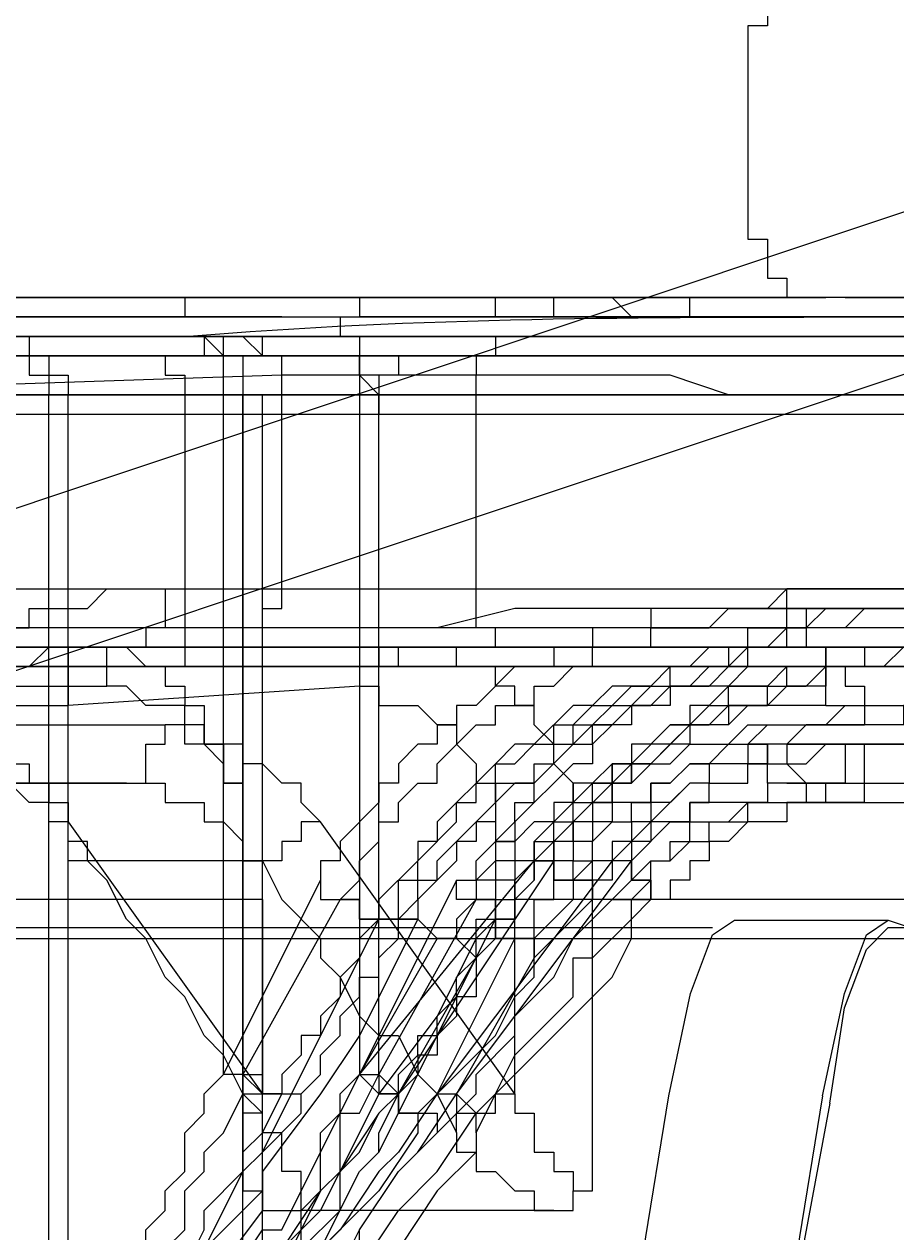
# Model space of a CAD drawing. Header units: millimetres. Extents: x 25083 to 52777, y 24772 to 45779.
# Drawn here: x 39252.77 to 39269.44, y 33722.21 to 33745.31 of the extents above; entities that cross this region are included whole.
import ezdxf

# ---------------------------------------------------------------- set-up
doc = ezdxf.new("R2010")
doc.units = ezdxf.units.MM
doc.layers.add('小车', color=7, linetype='Continuous')
doc.styles.get("Standard").update_dxf_attribs({"font": ''})
doc.styles.get('Standard').set_extended_font_data('SimSun')
doc.dimstyles.new('ISO-25', dxfattribs={"dimtxt": 2.5, "dimasz": 2.5, "dimexe": 1.25, "dimexo": 0.625, "dimtad": 1, "dimtxsty": 'Standard', "dimcen": 2.5, "dimadec": 0, "dimazin": 0, "dimtfac": 1, "dimtmove": 0, "dimatfit": 3, "dimfxl": 1, "dimarcsym": 0})

# ---------------------------------------------------------------- blocks, each defined once
blk = doc.blocks.new('*D925')
at = {"color": 0, "lineweight": -2}
for p, q in [((29677.862, 34881.662), (29677.862, 32448.293)), ((40733.017, 34757.645), (40733.017, 32448.293)), ((29680.362, 32449.543), (40730.517, 32449.543))]:
    blk.add_line(p, q, dxfattribs=at)
at = {"color": 0}
for points in [[(29680.362, 32449.96), (29680.362, 32449.127), (29677.862, 32449.543)], [(40730.517, 32449.127), (40730.517, 32449.96), (40733.017, 32449.543)]]:
    blk.add_solid(points, dxfattribs=at)
at = {"layer": 'DEFPOINTS', "color": 0}
for p in [(29677.862, 34882.287), (40733.017, 34758.27), (40733.017, 32449.543)]:
    blk.add_point(p, dxfattribs=at)
at = {"color": 0, "insert": (35205.439, 32451.628), "char_height": 2.5, "attachment_point": 5}
blk.add_mtext('11055,15', dxfattribs=at)
blk = doc.blocks.new('zw$D2F4')
at = {"color": 7, "lineweight": 5}
for points in [[(554.81, 200.534), (554.81, 214.645), (554.439, 217.988), (554.439, 344.25), (554.439, 353.534), (554.439, 356.133), (554.81, 361.704), (554.81, 372.473)], [(554.81, 372.473), (555.182, 372.473), (555.182, 372.102), (554.81, 371.359), (554.81, 368.759), (555.182, 368.017), (555.182, 228.757), (555.182, 219.102), (555.182, 205.362), (554.81, 204.247), (554.81, 200.534)], [(560.009, 205.362), (559.638, 205.362), (559.638, 206.476), (560.009, 207.961), (560.009, 208.704), (559.638, 209.446), (559.638, 253.267), (559.267, 265.893), (559.267, 305.628), (559.638, 318.255), (559.638, 340.908), (559.638, 349.82), (559.638, 363.56), (560.009, 365.046), (559.638, 366.16), (559.638, 366.903), (560.009, 367.274)], [(560.009, 367.274), (560.009, 343.878), (560.381, 341.65), (560.381, 232.099), (560.009, 232.099), (560.009, 223.187), (560.009, 205.362)], [(549.24, 233.956), (549.24, 357.619), (548.869, 362.818)], [(548.497, 301.915), (548.497, 215.017), (548.869, 210.189)], [(553.325, 300.801), (553.325, 251.781), (553.696, 243.24), (553.696, 215.017)], [(554.068, 237.298), (554.068, 259.58), (554.439, 262.922), (554.439, 269.235)], [(559.638, 238.041), (559.638, 247.325)], [(560.381, 234.328), (560.381, 246.954)], [(558.895, 237.298), (558.895, 241.755), (558.524, 242.869), (558.524, 246.582)], [(559.638, 246.582), (559.638, 235.813)], [(558.524, 246.211), (558.524, 235.07)], [(553.696, 238.041), (553.696, 239.155), (553.325, 239.155), (553.325, 240.269), (552.954, 240.641), (552.954, 241.012), (552.582, 241.383), (552.582, 241.755), (552.211, 242.126), (551.839, 242.126), (551.839, 242.497), (551.468, 242.869), (550.725, 243.611), (550.354, 243.611), (550.354, 243.983), (549.983, 243.983), (549.24, 244.726), (548.497, 244.726)], [(554.439, 237.298), (554.439, 239.527)], [(558.895, 244.726), (558.895, 237.67)], [(560.009, 233.956), (560.009, 244.726)], [(559.267, 233.213), (558.895, 244.354)], [(560.009, 235.813), (560.009, 244.354)], [(553.696, 238.041), (553.696, 243.983)], [(548.497, 243.24), (548.869, 242.869), (549.611, 242.869), (549.611, 242.497), (549.983, 242.497), (550.354, 242.126), (550.725, 242.126), (550.725, 241.755), (551.097, 241.755), (551.097, 241.383), (551.468, 241.383), (551.468, 241.012), (551.839, 241.012), (551.839, 240.641), (552.211, 240.269), (552.582, 239.898), (552.582, 239.155), (552.954, 239.155), (552.954, 237.298)], [(554.068, 236.927), (554.068, 238.412), (553.696, 238.412), (553.696, 239.155), (553.325, 239.527), (553.325, 239.898), (552.954, 239.898), (552.954, 240.269), (552.582, 240.269), (552.582, 240.641), (552.211, 241.012), (551.097, 242.126), (550.725, 242.126), (550.354, 242.497), (549.983, 242.497), (549.983, 242.869), (549.24, 242.869), (549.24, 243.24)], [(549.24, 242.869), (549.24, 242.497), (549.983, 242.497), (549.983, 242.126), (550.725, 242.126), (550.725, 241.755), (551.097, 241.755), (551.097, 241.383), (551.468, 241.383), (551.468, 241.012), (551.839, 241.012), (551.839, 240.641), (552.211, 240.641), (552.582, 240.269), (552.582, 239.898), (552.954, 239.898), (552.954, 239.527), (553.325, 239.155), (553.325, 238.784), (553.696, 238.784), (553.696, 238.041), (554.068, 237.67), (554.068, 236.184)], [(549.611, 242.869), (549.983, 242.497), (550.354, 242.497), (550.725, 242.126), (551.097, 242.126), (551.097, 241.755), (551.468, 241.755), (552.211, 241.012), (552.582, 241.012), (552.582, 240.641), (552.954, 240.641), (552.954, 240.269), (554.068, 239.155), (554.068, 238.784), (554.439, 238.784), (554.439, 238.412), (554.439, 238.041), (554.81, 238.041), (554.81, 236.927), (555.182, 236.556), (555.182, 235.442)], [(554.068, 242.497), (554.068, 237.298)], [(553.325, 241.755), (553.325, 236.556)], [(559.638, 240.269), (559.638, 237.298)], [(560.381, 236.556), (560.381, 240.269)], [(552.582, 239.898), (552.582, 239.155), (552.211, 239.155), (552.211, 238.412), (551.839, 238.412), (551.839, 238.041), (551.468, 238.041), (551.468, 237.67), (551.097, 237.67), (551.097, 237.298), (550.725, 237.298)], [(534.386, 239.155), (534.757, 238.784), (539.213, 236.556), (539.585, 236.184), (544.041, 233.956), (544.412, 233.585), (548.869, 231.357)], [(534.386, 239.155), (534.757, 238.784), (535.128, 238.784), (535.128, 238.412), (535.5, 238.412), (536.242, 237.67), (536.614, 237.67), (536.985, 237.298), (537.728, 236.927), (538.471, 236.184), (539.956, 235.442), (540.699, 234.699), (541.441, 234.328), (541.813, 234.328), (542.927, 233.585), (542.927, 233.213), (544.412, 232.471), (545.898, 231.728)], [(549.983, 236.927), (550.354, 236.927), (550.354, 237.298), (550.725, 237.298), (550.725, 237.67), (551.097, 237.67), (551.097, 238.041), (551.468, 238.412), (551.468, 239.155)], [(551.468, 239.155), (551.468, 236.184)], [(551.468, 236.184), (551.468, 239.155)], [(548.869, 230.614), (546.64, 231.728), (545.526, 232.471), (544.041, 233.585), (543.298, 233.585), (541.813, 234.699), (538.842, 236.184), (538.471, 236.556), (534.014, 238.784)], [(545.526, 230.985), (545.155, 231.357), (544.041, 232.099), (543.67, 232.471), (542.555, 233.213), (542.184, 233.213), (541.07, 233.956), (540.327, 234.328), (539.585, 235.07), (538.099, 235.813), (536.614, 237.298), (536.242, 237.298), (535.5, 238.041), (535.128, 238.041), (534.757, 238.412), (534.386, 238.412), (534.386, 238.784), (534.014, 238.784)], [(534.014, 238.784), (534.386, 238.784), (534.386, 238.412), (534.757, 238.412), (534.757, 238.041), (535.128, 238.041), (535.128, 237.67), (535.5, 237.67), (535.5, 237.298), (535.871, 237.298), (537.356, 235.813), (538.099, 235.442), (538.842, 234.699), (539.585, 234.328), (540.699, 233.213), (541.441, 232.842), (542.184, 232.099), (542.927, 231.728), (544.041, 230.985), (544.784, 230.243)], [(560.009, 238.784), (560.009, 238.041), (559.267, 238.041), (559.267, 237.67), (558.895, 237.67)], [(560.009, 238.784), (560.009, 233.956)], [(552.582, 238.412), (552.582, 235.442)], [(560.752, 238.412), (560.752, 237.67)], [(560.752, 238.412), (560.752, 238.041)], [(560.752, 238.041), (560.752, 238.412)], [(545.155, 230.614), (544.784, 230.614), (543.67, 231.357), (541.813, 233.213), (540.699, 233.956), (539.956, 234.699), (538.842, 235.442), (538.099, 235.813), (536.985, 236.556), (536.985, 236.927), (536.242, 237.298), (535.5, 238.041)], [(539.213, 238.041), (539.213, 237.67), (539.585, 237.67), (539.585, 237.298), (540.327, 236.556), (540.699, 236.556), (540.699, 236.184), (541.07, 235.813), (541.441, 235.813), (541.813, 235.442), (542.184, 235.442), (542.184, 235.07), (542.927, 234.699), (543.298, 234.699), (544.041, 233.956), (544.412, 233.956), (544.784, 233.585), (545.526, 233.213)], [(553.696, 235.813), (553.696, 238.041)], [(553.696, 238.041), (553.696, 237.67), (554.068, 237.67), (554.068, 237.298), (554.439, 237.298)], [(559.638, 238.041), (559.638, 237.67), (559.267, 237.67), (559.267, 237.298), (558.895, 237.298)], [(559.638, 233.585), (559.638, 238.041)], [(548.869, 229.128), (548.497, 229.5), (547.012, 230.243), (545.526, 231.357), (544.041, 232.099), (543.67, 232.471), (539.213, 234.699), (538.842, 235.07), (535.871, 236.556), (534.386, 237.67)], [(545.526, 230.243), (544.412, 230.985), (544.041, 231.357), (542.927, 232.099), (542.555, 232.471), (541.441, 233.213), (539.213, 234.328), (538.471, 235.07), (536.985, 235.813), (536.614, 236.184), (536.242, 236.184), (535.5, 236.927), (535.128, 236.927), (535.128, 237.298), (534.386, 237.298), (534.386, 237.67)], [(534.386, 237.67), (534.386, 237.298), (534.757, 237.298), (535.128, 236.927), (535.5, 236.927), (536.242, 236.184), (536.614, 236.184), (537.728, 235.07), (538.099, 235.07), (538.471, 234.699), (539.213, 234.328), (540.699, 232.842), (541.441, 232.471), (542.184, 231.728), (543.298, 230.985), (544.041, 230.243), (545.155, 229.5)], [(539.956, 237.67), (558.895, 237.67)], [(539.956, 237.67), (539.956, 237.298), (540.327, 237.298), (540.699, 236.927), (541.07, 236.927), (541.07, 236.556), (541.441, 236.556), (541.813, 236.184), (542.184, 236.184), (542.555, 235.813), (542.927, 235.813), (543.298, 235.442), (543.67, 235.442), (544.041, 235.07), (544.784, 235.07), (545.155, 234.699), (545.526, 234.699), (545.898, 234.328)], [(558.895, 237.67), (558.895, 234.328)], [(560.752, 237.67), (560.752, 236.556)], [(560.752, 237.67), (560.752, 235.813)], [(534.014, 237.298), (539.213, 234.699), (539.585, 234.328), (541.07, 233.585), (542.555, 232.471), (544.041, 231.728), (544.412, 231.357), (548.869, 229.128)], [(534.014, 237.298), (534.386, 237.298), (534.386, 236.927), (535.128, 236.927), (535.871, 236.184), (536.242, 236.184), (536.614, 235.813), (536.985, 235.813), (537.728, 235.07), (538.471, 234.699), (539.585, 233.585), (541.07, 232.842), (541.441, 232.471), (542.555, 231.728), (542.927, 231.728), (544.041, 230.985), (544.412, 230.614), (545.526, 229.871)], [(539.213, 237.298), (539.213, 236.927), (539.585, 236.927), (539.585, 236.556), (539.956, 236.556), (539.956, 236.184), (540.327, 236.184), (540.327, 235.813), (540.699, 235.813), (541.441, 235.07), (541.813, 235.07), (542.184, 234.699), (542.555, 234.699), (543.67, 233.585), (544.412, 233.585), (545.155, 232.842), (545.526, 232.842)], [(539.585, 237.298), (558.895, 237.298)], [(539.585, 237.298), (539.585, 236.927), (539.956, 236.927), (539.956, 236.556), (540.699, 236.556), (540.699, 236.184), (541.441, 236.184), (541.441, 235.813), (541.813, 235.813), (542.184, 235.442), (542.555, 235.442), (542.927, 235.07), (543.67, 235.07), (544.041, 234.699), (544.412, 234.699), (544.784, 234.328), (545.526, 233.956), (545.898, 233.956)], [(550.725, 237.298), (545.526, 233.585)], [(554.068, 237.298), (554.068, 236.184), (553.696, 235.813), (553.696, 235.442), (553.325, 235.442), (553.325, 235.07), (552.954, 235.07), (552.954, 234.699), (552.582, 234.699), (552.211, 234.699), (552.211, 234.328), (551.468, 234.328), (551.468, 233.956), (549.24, 233.956)], [(549.983, 236.927), (549.983, 237.298), (550.354, 237.298), (550.725, 237.298)], [(553.325, 231.728), (552.954, 237.298)], [(554.068, 236.927), (554.068, 237.298), (553.325, 237.298), (552.954, 237.298)], [(553.325, 236.556), (554.068, 236.556), (554.068, 236.927), (554.068, 237.298)], [(554.439, 235.07), (554.439, 237.298)], [(558.895, 233.956), (558.895, 237.298)], [(559.638, 237.298), (559.638, 236.927)], [(560.381, 236.927), (560.381, 237.298)], [(544.784, 233.585), (545.155, 233.585), (545.526, 233.956), (546.269, 234.328), (546.64, 234.699), (547.383, 235.07), (547.755, 235.442), (548.497, 235.813), (548.869, 236.184), (549.611, 236.556), (549.983, 236.927)], [(549.983, 233.585), (549.983, 236.927)], [(554.068, 230.985), (554.068, 236.927)], [(554.068, 236.927), (554.068, 236.184)], [(559.638, 236.927), (559.638, 236.556)], [(560.381, 235.813), (560.381, 236.927)], [(544.784, 229.5), (544.412, 229.5), (543.67, 230.243), (542.555, 230.985), (542.555, 231.357), (541.441, 232.099), (540.699, 232.842), (539.585, 233.585), (538.842, 233.956), (538.099, 234.699), (536.985, 235.442), (536.242, 235.813), (535.5, 236.556)], [(549.24, 233.585), (549.983, 233.585), (549.983, 233.956), (551.468, 233.956), (551.468, 234.328), (551.839, 234.328), (552.211, 234.699), (552.582, 234.699), (552.582, 235.07), (552.954, 235.07), (552.954, 235.813), (553.325, 236.184), (553.325, 236.556)], [(559.638, 236.556), (559.638, 235.813)], [(560.752, 236.556), (560.752, 235.07)], [(551.468, 236.184), (551.468, 235.442), (551.097, 235.442), (551.097, 234.699), (550.725, 234.699), (550.725, 234.328), (550.354, 233.956), (549.983, 233.956), (549.983, 233.585)], [(551.468, 236.184), (551.468, 235.813), (552.211, 235.813), (552.211, 235.442), (552.582, 235.442)], [(554.068, 236.184), (554.068, 233.956)], [(555.182, 235.442), (554.439, 235.442), (554.439, 235.813), (554.068, 235.813), (554.068, 236.184)], [(553.696, 230.614), (553.696, 235.813)], [(554.439, 235.07), (553.696, 235.07), (553.696, 235.442), (553.696, 235.813)], [(559.638, 235.813), (559.638, 235.442), (559.267, 235.442), (559.267, 235.07), (558.895, 235.07), (558.524, 235.07)], [(559.638, 235.813), (559.638, 235.442)], [(559.638, 235.813), (559.638, 235.442)], [(559.638, 235.813), (559.638, 230.614)], [(560.009, 235.07), (560.009, 235.813)], [(560.752, 235.813), (560.752, 235.07), (560.381, 235.07), (560.381, 234.699)], [(560.752, 233.956), (560.752, 235.813)], [(550.725, 232.471), (551.097, 232.842), (551.468, 232.842), (551.468, 233.213), (551.839, 233.585), (551.839, 233.956), (552.211, 233.956), (552.211, 234.699), (552.211, 235.07), (552.582, 235.07), (552.582, 235.442)], [(555.182, 235.442), (555.182, 233.213)], [(559.638, 235.442), (559.638, 235.07)], [(560.752, 234.699), (560.752, 235.442)], [(558.524, 235.07), (554.439, 235.07)], [(554.439, 231.357), (554.439, 235.07)], [(558.524, 235.07), (558.524, 231.357)], [(560.009, 235.07), (560.009, 234.699), (559.638, 234.328), (559.638, 233.956), (559.267, 233.956), (558.895, 233.956)], [(559.638, 235.07), (559.638, 234.699)], [(560.009, 232.099), (560.009, 235.07)], [(560.009, 235.07), (560.009, 234.699)], [(560.381, 233.585), (560.381, 235.07)], [(560.752, 235.07), (560.752, 233.956)], [(560.009, 234.699), (559.638, 234.699), (559.638, 233.956), (559.267, 233.956), (558.895, 233.956), (558.895, 233.585)], [(559.638, 234.699), (559.638, 234.328)], [(560.009, 234.699), (559.638, 234.699), (559.638, 234.328), (560.009, 234.328), (560.009, 233.956), (559.638, 233.585), (559.638, 231.728)], [(560.752, 233.213), (560.752, 234.699)], [(545.526, 233.213), (545.526, 233.585), (545.898, 233.956), (545.898, 234.328)], [(545.898, 234.328), (558.895, 234.328)], [(545.898, 234.328), (549.611, 232.471)], [(558.895, 234.328), (558.895, 220.959)], [(558.895, 234.328), (560.009, 234.328), (560.009, 233.956)], [(559.638, 234.328), (559.638, 233.956)], [(559.638, 234.328), (559.638, 233.956)], [(560.381, 234.328), (560.381, 233.956)], [(560.381, 233.956), (560.381, 234.328)], [(539.213, 233.956), (540.327, 233.956), (540.327, 233.585), (541.07, 233.585), (541.07, 233.213), (541.813, 233.213), (542.184, 232.842), (542.555, 232.842), (543.298, 232.099), (544.041, 232.099), (544.412, 231.728), (545.155, 231.357), (545.526, 230.985)], [(539.213, 233.956), (539.585, 233.956), (539.585, 233.585), (540.327, 233.585), (540.699, 233.213), (541.07, 233.213), (541.813, 232.842), (542.184, 232.471), (542.555, 232.471), (544.041, 231.728), (544.412, 231.357), (544.784, 231.357), (545.526, 230.985)], [(539.585, 233.956), (558.895, 233.956)], [(539.585, 233.956), (540.327, 233.956), (540.699, 233.585), (541.441, 233.585), (541.813, 233.213), (542.555, 233.213), (542.927, 232.842), (543.298, 232.842), (543.67, 232.471), (544.784, 232.471), (545.155, 232.099), (545.526, 232.099), (545.898, 231.728)], [(539.585, 233.585), (539.585, 233.956), (539.956, 233.585), (541.07, 233.585), (541.441, 233.213), (541.813, 233.213), (542.184, 232.842), (542.927, 232.842), (543.298, 232.471), (544.041, 232.099), (545.155, 232.099), (545.155, 231.728), (545.898, 231.357)], [(543.67, 233.956), (543.67, 233.585), (543.298, 233.585), (543.298, 232.842)], [(549.24, 233.956), (543.67, 233.956)], [(543.67, 233.956), (543.67, 233.585), (544.412, 233.585), (545.526, 233.585)], [(544.784, 233.585), (545.155, 233.585), (545.155, 233.956), (545.526, 233.956), (545.526, 233.585)], [(545.898, 233.956), (545.898, 233.585), (545.526, 233.585), (545.526, 232.842)], [(558.895, 233.956), (545.898, 233.956)], [(549.24, 232.099), (545.898, 233.956)], [(549.24, 233.585), (549.24, 233.956)], [(554.068, 233.956), (554.068, 228.757)], [(554.068, 233.956), (554.068, 233.585), (554.81, 233.585), (554.81, 233.213), (555.182, 233.213)], [(558.895, 220.216), (558.895, 233.956)], [(559.638, 233.585), (559.638, 233.956), (558.895, 233.956)], [(558.895, 233.956), (558.895, 233.585)], [(558.895, 231.728), (558.895, 233.956)], [(559.267, 233.213), (559.638, 233.213), (559.638, 233.585), (560.009, 233.585), (560.009, 233.956)], [(559.638, 233.956), (559.638, 233.585)], [(560.009, 233.956), (560.009, 220.587)], [(560.009, 228.757), (560.009, 233.956)], [(560.752, 233.956), (560.752, 233.213)], [(539.585, 233.585), (558.895, 233.585)], [(543.298, 232.842), (544.041, 232.842), (544.041, 233.213), (544.784, 233.213), (544.784, 233.585)], [(549.983, 233.585), (549.24, 233.213), (548.497, 232.471), (548.126, 232.471), (547.755, 232.099), (547.012, 231.728), (546.64, 231.357), (546.64, 230.985), (545.898, 230.614), (545.526, 230.243), (544.784, 229.871)], [(549.24, 233.585), (545.526, 233.585)], [(550.725, 232.471), (550.725, 232.842), (550.354, 232.842), (550.354, 233.213), (549.983, 233.213), (549.983, 233.585)], [(558.895, 233.585), (558.895, 231.357)], [(559.638, 233.585), (559.638, 233.213)], [(559.638, 220.216), (559.638, 233.585)], [(560.381, 233.585), (560.381, 232.842)], [(560.381, 233.213), (560.381, 233.585)], [(548.869, 231.357), (548.497, 231.728), (548.126, 231.728), (547.755, 232.099), (547.383, 232.099), (547.012, 232.471), (546.64, 232.471), (546.64, 232.842), (546.269, 232.842), (545.898, 233.213), (545.526, 233.213)], [(555.182, 233.213), (559.267, 233.213)], [(555.182, 233.213), (555.182, 229.5)], [(559.267, 229.5), (559.267, 233.213)], [(559.638, 233.213), (559.638, 232.842)], [(560.752, 233.213), (560.752, 232.842)], [(560.752, 233.213), (560.752, 232.842)], [(543.298, 228.014), (543.298, 232.842)], [(545.526, 232.842), (545.898, 232.471), (546.269, 232.471), (546.64, 232.099), (547.012, 232.099), (547.383, 231.728), (547.755, 231.728), (547.755, 231.357), (548.126, 231.357), (548.497, 230.985), (548.869, 230.985)], [(559.638, 232.842), (559.638, 232.099)], [(560.752, 232.842), (560.752, 232.471)], [(560.752, 231.728), (560.752, 232.842)], [(545.526, 228.757), (550.725, 232.471)], [(549.611, 232.471), (549.24, 232.471), (549.24, 231.728), (548.869, 231.728), (548.869, 231.357)], [(555.182, 223.558), (554.81, 223.929), (554.81, 226.158), (554.439, 226.158), (554.439, 227.272), (554.068, 227.272), (554.068, 228.014), (553.696, 228.014), (553.696, 228.757), (552.954, 229.5), (552.954, 229.871), (552.582, 229.871), (552.582, 230.243), (552.211, 230.243), (552.211, 230.614), (551.839, 230.985), (551.468, 230.985), (551.468, 231.357), (551.097, 231.357), (550.354, 232.099), (549.983, 232.099), (549.983, 232.471), (549.611, 232.471)], [(560.752, 232.471), (560.752, 232.099)], [(560.752, 231.728), (560.752, 232.471)], [(548.869, 230.985), (548.869, 231.728), (549.24, 231.728), (549.24, 232.099)], [(549.24, 232.099), (549.611, 231.728), (549.983, 231.728), (550.354, 231.357), (550.725, 231.357), (550.725, 230.985), (551.097, 230.985), (551.468, 230.614), (551.468, 230.243), (551.839, 230.243), (552.582, 229.5), (552.582, 229.128), (552.954, 229.128), (552.954, 228.386), (553.325, 228.386), (553.325, 228.014), (553.696, 227.643), (553.696, 227.272), (554.068, 227.272), (554.068, 226.9), (554.068, 226.158), (554.439, 226.158), (554.439, 225.044), (554.81, 224.672), (554.81, 223.187)], [(560.009, 232.099), (560.009, 231.728), (558.895, 231.728)], [(559.638, 232.099), (559.638, 231.728)], [(560.009, 217.988), (560.009, 232.099)], [(560.752, 232.099), (560.752, 231.357)], [(560.752, 232.099), (560.752, 231.357)], [(545.155, 230.614), (545.155, 230.985), (545.526, 230.985), (545.526, 231.357), (545.898, 231.728)], [(545.898, 231.728), (545.898, 231.357), (545.526, 231.357), (545.526, 230.985)], [(558.895, 231.728), (545.898, 231.728)], [(548.497, 230.243), (545.898, 231.728)], [(549.611, 229.871), (545.898, 231.728)], [(545.898, 231.728), (549.983, 228.386)], [(553.325, 231.728), (553.325, 231.357), (552.954, 231.357), (552.954, 230.614), (552.582, 230.243), (552.582, 229.871), (552.211, 229.871), (551.839, 229.5), (551.468, 229.5), (551.468, 229.128), (550.354, 229.128), (550.354, 228.757), (549.24, 228.757)], [(554.068, 230.985), (554.068, 231.357), (553.696, 231.357), (553.696, 231.728), (553.325, 231.728)], [(558.895, 217.616), (558.895, 231.728)], [(558.895, 231.357), (559.267, 231.728), (559.638, 231.728)], [(559.638, 231.728), (559.638, 231.357)], [(559.638, 231.728), (559.638, 231.357)], [(559.638, 231.728), (559.638, 217.616)], [(560.381, 229.128), (560.381, 231.728)], [(560.752, 230.614), (560.752, 231.728), (560.381, 231.728)], [(560.752, 231.728), (560.752, 231.357)], [(560.752, 230.614), (560.752, 231.728)], [(545.526, 230.985), (545.898, 231.357)], [(545.898, 231.357), (558.895, 231.357)], [(545.898, 231.357), (549.24, 229.5)], [(548.497, 230.243), (548.869, 230.614), (548.869, 231.357)], [(554.068, 223.187), (554.068, 224.672), (553.696, 224.672), (553.696, 225.786), (553.325, 226.158), (553.325, 226.9), (552.954, 227.272), (552.954, 227.643), (552.211, 228.386), (552.211, 228.757), (551.839, 229.128), (550.725, 230.243), (550.354, 230.243), (550.354, 230.614), (549.983, 230.614), (549.24, 231.357), (548.869, 231.357)], [(548.869, 231.357), (548.869, 230.985), (549.611, 230.985), (549.611, 230.614), (549.983, 230.614), (550.725, 229.871), (551.097, 229.871), (551.097, 229.5), (551.468, 229.5), (551.468, 229.128), (551.839, 229.128), (551.839, 228.757), (552.211, 228.386), (552.211, 228.014), (552.582, 228.014), (552.582, 227.643), (552.954, 227.272), (552.954, 226.9), (553.325, 226.529), (553.325, 225.786), (553.696, 225.786), (553.696, 224.301), (554.068, 224.301), (554.068, 222.815)], [(553.696, 230.614), (553.696, 230.985), (554.068, 230.985), (554.068, 231.357), (554.439, 231.357)], [(554.439, 231.357), (558.524, 231.357)], [(554.81, 218.73), (554.81, 228.757), (554.439, 230.243), (554.439, 231.357)], [(559.638, 230.614), (559.638, 230.985), (559.267, 230.985), (559.267, 231.357), (558.895, 231.357), (558.524, 231.357)], [(558.524, 231.357), (558.524, 220.216), (558.895, 218.73)], [(558.895, 231.357), (558.895, 217.245)], [(559.638, 231.357), (559.638, 230.985)], [(560.381, 231.357), (560.381, 229.871)], [(560.752, 231.357), (560.752, 223.558)], [(545.526, 230.985), (545.155, 230.985), (545.155, 230.243), (544.784, 230.243)], [(545.526, 230.985), (548.126, 229.5)], [(549.983, 228.014), (545.526, 230.985)], [(545.526, 230.985), (545.898, 230.985), (546.269, 230.614), (546.64, 230.614), (546.64, 230.243), (547.012, 230.243), (547.383, 229.871), (547.755, 229.871), (548.126, 229.5), (548.497, 229.5), (548.869, 229.128)], [(548.869, 228.757), (548.869, 229.128), (548.497, 229.128), (548.126, 229.5), (547.383, 229.5), (547.383, 229.871), (547.012, 229.871), (546.64, 230.243), (546.269, 230.243), (546.269, 230.614), (545.898, 230.614), (545.526, 230.985)], [(548.869, 230.985), (549.24, 230.614), (549.611, 230.614), (549.611, 230.243), (549.983, 230.243), (551.097, 229.128), (551.468, 229.128), (551.468, 228.386), (551.839, 228.386), (551.839, 228.014), (552.211, 228.014), (552.211, 227.643), (552.582, 227.643), (552.582, 226.9), (552.954, 226.529), (552.954, 226.158), (553.325, 225.786), (553.325, 225.044), (553.696, 224.672), (553.696, 222.815)], [(548.869, 230.985), (548.869, 230.614)], [(549.24, 227.272), (550.354, 227.272), (550.354, 227.643), (551.468, 227.643), (551.839, 228.014), (552.211, 228.014), (552.582, 228.386), (552.954, 228.386), (552.954, 228.757), (553.325, 228.757), (553.325, 229.128), (553.696, 229.128), (553.696, 229.871), (554.068, 229.871), (554.068, 230.985)], [(554.068, 215.388), (554.068, 230.985)], [(559.638, 230.985), (559.638, 229.128)], [(545.155, 230.614), (546.64, 229.128), (547.383, 228.757), (547.755, 228.386), (548.126, 228.386), (549.24, 227.272)], [(548.869, 230.614), (548.497, 230.243), (548.497, 229.871), (548.126, 229.5)], [(553.696, 222.444), (553.696, 224.301), (553.325, 224.672), (553.325, 225.786), (552.954, 225.786), (552.954, 226.529), (552.582, 226.529), (552.582, 227.272), (551.468, 228.386), (551.468, 228.757), (551.097, 229.128), (550.725, 229.128), (550.725, 229.5), (550.354, 229.5), (550.354, 229.871), (549.983, 229.871), (549.24, 230.614), (548.869, 230.614)], [(553.696, 217.988), (553.696, 230.614)], [(559.638, 230.614), (559.638, 217.988)], [(560.752, 229.128), (560.752, 230.614)], [(544.784, 230.243), (545.526, 229.5), (545.898, 229.5), (546.64, 228.757), (547.012, 228.757), (547.755, 228.014), (548.497, 227.643), (549.24, 226.9)], [(545.526, 230.243), (545.526, 229.871), (545.155, 229.871), (545.155, 229.5)], [(545.526, 230.243), (548.497, 228.757)], [(549.983, 226.9), (545.526, 230.243)], [(552.954, 222.815), (552.954, 224.301), (552.582, 224.672), (552.582, 225.415), (552.211, 225.786), (552.211, 226.529), (551.839, 226.529), (551.839, 226.9), (551.468, 227.272), (551.468, 227.643), (551.097, 227.643), (551.097, 228.014), (550.725, 228.014), (550.725, 228.386), (550.354, 228.757), (549.983, 228.757), (549.983, 229.128), (549.611, 229.128), (549.611, 229.5), (549.24, 229.5), (548.869, 229.871), (548.497, 229.871), (548.497, 230.243)], [(544.784, 229.871), (544.412, 229.871), (544.412, 229.5), (544.041, 229.5), (544.041, 229.128), (543.67, 228.757), (543.67, 228.386), (543.298, 228.386), (543.298, 228.014)], [(544.784, 229.5), (545.155, 229.5), (545.526, 229.871)], [(544.784, 229.871), (545.155, 229.871), (545.155, 229.128), (545.526, 229.128), (545.526, 228.757)], [(548.126, 228.386), (545.526, 229.871)], [(545.526, 229.871), (549.983, 226.529)], [(548.869, 229.128), (549.24, 229.128), (549.24, 229.5), (549.24, 229.871), (549.611, 229.871)], [(549.611, 229.871), (549.611, 229.5), (549.983, 229.5), (550.725, 228.757), (551.097, 228.757), (551.097, 228.386), (551.468, 228.386), (552.211, 227.643), (552.211, 227.272), (552.582, 227.272), (552.954, 226.9), (552.954, 226.529), (553.325, 226.158), (553.325, 225.786), (553.696, 225.786), (553.696, 225.415), (554.068, 225.044), (554.068, 224.672), (554.068, 224.301), (554.439, 224.301), (554.439, 223.187), (554.81, 222.815), (554.81, 220.587)], [(544.784, 229.5), (545.526, 229.128), (547.755, 226.9), (548.497, 226.529), (548.869, 226.529), (549.24, 226.158)], [(545.155, 229.5), (545.526, 229.128), (546.269, 228.757), (547.383, 227.643), (548.126, 227.643), (548.126, 227.272), (548.869, 226.529), (549.24, 226.529)], [(548.126, 229.5), (548.869, 229.5), (548.869, 229.128), (549.24, 229.128), (549.24, 228.757), (549.611, 228.757), (549.983, 228.386), (550.354, 228.386), (550.354, 228.014), (550.725, 228.014), (550.725, 227.643), (551.468, 226.9), (551.468, 226.529), (551.839, 226.158), (551.839, 225.786), (552.211, 225.415), (552.211, 224.672), (552.582, 224.301), (552.582, 222.073)], [(549.24, 229.5), (549.24, 229.128), (548.869, 229.128), (548.869, 228.757)], [(554.81, 220.216), (554.81, 222.073), (554.439, 222.444), (554.439, 223.558), (554.068, 223.929), (554.068, 224.301), (553.696, 224.672), (553.696, 225.044), (553.325, 225.415), (553.325, 225.786), (552.954, 226.158), (552.954, 226.529), (552.582, 226.529), (552.582, 226.9), (552.211, 227.272), (551.839, 227.272), (551.839, 227.643), (550.725, 228.757), (550.354, 228.757), (550.354, 229.128), (549.983, 229.128), (549.611, 229.5), (549.24, 229.5)], [(554.068, 228.757), (554.068, 229.128), (554.439, 229.128), (554.439, 229.5), (554.81, 229.5), (555.182, 229.5)], [(555.182, 229.5), (559.267, 229.5)], [(555.182, 229.5), (555.182, 219.473)], [(558.895, 219.473), (558.895, 224.672), (559.267, 225.786), (559.267, 229.5)], [(560.009, 228.757), (560.009, 229.128), (559.638, 229.128), (559.638, 229.5), (559.267, 229.5)], [(548.126, 228.386), (548.497, 228.386), (548.497, 229.128), (548.869, 229.128)], [(548.869, 229.128), (548.497, 229.128), (548.497, 228.757)], [(548.869, 229.128), (548.869, 228.757)], [(548.869, 229.128), (548.869, 228.757), (549.24, 228.757), (549.611, 228.386), (549.983, 228.386), (549.983, 228.014), (550.354, 228.014), (551.097, 227.272), (551.097, 226.9), (551.468, 226.9), (551.839, 226.529), (551.839, 226.158), (552.582, 225.415), (552.582, 225.044), (552.954, 224.672), (552.954, 224.301), (552.954, 223.929), (553.325, 223.929), (553.325, 223.187), (553.696, 222.815), (553.696, 220.587)], [(548.869, 229.128), (549.24, 229.128), (549.24, 228.757), (549.611, 228.757), (550.354, 228.014), (550.725, 228.014), (550.725, 227.643), (551.097, 227.643), (551.097, 227.272), (551.468, 227.272), (551.468, 226.9), (551.839, 226.9), (551.839, 226.529), (552.582, 225.786), (552.582, 225.415), (552.954, 225.044), (552.954, 224.672), (553.325, 224.672), (553.325, 224.301), (553.325, 223.558), (553.696, 223.558), (553.696, 221.701), (554.068, 221.33), (554.068, 220.587)], [(554.068, 220.959), (554.068, 222.073), (553.696, 222.073), (553.696, 223.558), (553.325, 223.929), (553.325, 224.672), (552.954, 225.044), (552.954, 225.415), (552.582, 225.415), (552.582, 225.786), (552.211, 226.158), (552.211, 226.529), (551.839, 226.529), (551.839, 226.9), (551.468, 226.9), (551.468, 227.272), (550.354, 228.386), (549.983, 228.386), (549.983, 228.757), (549.611, 228.757), (549.611, 229.128), (548.869, 229.128)], [(559.638, 229.128), (559.638, 228.757)], [(560.381, 229.128), (560.752, 229.128)], [(560.381, 226.529), (560.381, 229.128)], [(560.381, 229.128), (560.381, 228.014)], [(560.381, 228.386), (560.381, 229.128)], [(560.381, 228.014), (560.752, 228.014), (560.752, 229.128)], [(545.526, 228.757), (545.155, 228.757), (545.155, 228.386), (544.412, 228.386), (544.412, 228.014), (544.041, 228.014), (544.041, 227.643), (543.67, 227.643), (543.67, 227.272)], [(545.526, 228.757), (549.24, 228.757)], [(548.497, 228.757), (548.497, 228.386), (549.24, 228.386), (549.24, 228.014), (549.611, 228.014), (549.611, 227.643), (549.983, 227.643), (549.983, 227.272), (550.354, 227.272), (550.725, 226.9), (550.725, 226.529), (551.097, 226.529), (551.097, 226.158), (551.468, 226.158), (551.468, 225.786), (551.839, 225.415), (551.839, 225.044), (552.211, 224.672), (552.211, 224.301), (552.582, 223.929), (552.582, 222.815), (552.954, 222.444), (552.954, 220.959)], [(553.696, 220.216), (553.696, 222.815), (553.325, 222.815), (553.325, 223.558), (552.954, 223.929), (552.954, 224.672), (552.582, 224.672), (552.582, 225.415), (552.211, 225.415), (552.211, 225.786), (551.839, 226.158), (551.839, 226.529), (551.468, 226.529), (551.468, 226.9), (551.097, 226.9), (551.097, 227.272), (550.725, 227.272), (550.725, 227.643), (550.354, 227.643), (550.354, 228.014), (549.983, 228.014), (549.983, 228.386), (549.611, 228.386), (549.24, 228.757), (548.869, 228.757)], [(549.24, 227.272), (549.24, 228.757)], [(554.068, 228.757), (554.068, 218.359)], [(559.638, 228.757), (559.638, 227.643)], [(560.009, 218.359), (560.009, 228.757)], [(560.752, 228.757), (560.752, 226.9)], [(552.954, 220.587), (552.954, 221.33), (552.582, 221.33), (552.582, 223.187), (552.211, 223.558), (552.211, 224.301), (551.839, 224.301), (551.839, 225.044), (551.468, 225.044), (551.468, 225.415), (550.725, 226.158), (550.725, 226.529), (550.354, 226.529), (550.354, 226.9), (549.983, 226.9), (549.983, 227.272), (549.611, 227.643), (549.24, 227.643), (548.497, 228.386), (548.126, 228.386)], [(549.983, 228.386), (549.983, 228.014), (549.611, 228.014), (549.611, 227.272), (549.24, 227.272)], [(549.983, 228.386), (550.354, 228.386), (550.354, 228.014), (550.725, 228.014), (550.725, 227.643), (551.468, 226.9), (551.468, 226.529), (551.839, 226.529), (551.839, 225.786), (552.211, 225.415), (552.211, 223.929)], [(543.298, 228.014), (543.298, 227.643), (543.67, 227.643), (543.67, 227.272)], [(549.24, 226.9), (549.24, 227.272), (549.611, 227.272), (549.611, 228.014), (549.983, 228.014)], [(552.211, 223.558), (552.211, 224.301), (551.839, 224.301), (551.839, 225.415), (551.468, 225.786), (551.468, 226.158), (551.097, 226.158), (551.097, 226.9), (550.725, 226.9), (550.725, 227.272), (550.354, 227.272), (550.354, 227.643), (549.983, 227.643), (549.983, 228.014)], [(560.381, 228.014), (560.381, 227.643)], [(560.381, 226.529), (560.381, 228.014)], [(559.638, 227.643), (559.638, 227.272)], [(560.752, 227.643), (560.752, 226.9), (560.381, 226.529)], [(560.752, 226.9), (560.752, 227.643)], [(543.67, 227.272), (549.24, 227.272)], [(548.869, 210.561), (548.869, 213.16), (549.24, 215.017), (549.24, 227.272)], [(551.468, 223.558), (551.468, 223.929), (551.097, 223.929), (551.097, 225.415), (550.725, 225.415), (550.725, 226.158), (550.354, 226.158), (550.354, 226.529), (549.983, 226.529), (549.983, 226.9), (549.611, 226.9), (549.611, 227.272), (549.24, 227.272)], [(559.638, 227.272), (559.638, 226.529)], [(560.381, 226.529), (560.381, 227.272)], [(549.24, 226.9), (549.983, 226.158), (549.983, 225.786), (550.354, 225.786), (550.354, 225.415), (550.725, 225.415), (550.725, 224.672), (551.097, 224.301), (551.097, 223.187)], [(549.24, 226.529), (549.24, 226.158), (549.611, 226.158), (549.611, 226.529), (549.983, 226.529), (549.983, 226.9)], [(552.211, 222.444), (552.211, 223.929), (551.839, 223.929), (551.839, 225.044), (551.468, 225.044), (551.468, 225.415), (551.097, 225.786), (551.097, 226.158), (550.725, 226.158), (549.983, 226.9)], [(560.752, 225.415), (560.752, 226.9)], [(560.752, 226.9), (560.752, 226.529)], [(549.983, 226.529), (549.611, 226.529), (549.611, 226.158), (549.24, 226.158)], [(549.24, 226.529), (549.611, 226.158), (549.983, 226.158), (549.983, 225.786), (550.354, 225.415), (550.354, 225.044), (550.725, 225.044), (550.725, 224.301), (551.097, 224.301), (551.097, 223.929), (551.097, 222.815), (551.468, 222.815), (551.468, 222.444)], [(549.983, 226.529), (550.725, 225.786), (550.725, 225.415), (551.097, 225.415), (551.097, 225.044), (551.468, 225.044), (551.468, 224.301), (551.839, 224.301), (551.839, 223.558), (551.839, 223.187), (552.211, 222.815), (552.211, 222.073)], [(559.638, 226.529), (559.638, 226.158)], [(559.638, 226.529), (559.638, 226.158)], [(560.381, 226.529), (560.381, 225.044)], [(560.381, 225.044), (560.381, 226.529)], [(560.381, 225.415), (560.381, 226.529)], [(551.097, 222.073), (551.097, 223.558), (550.725, 223.558), (550.725, 224.301), (550.354, 224.672), (550.354, 225.044), (549.983, 225.044), (549.983, 225.415), (549.611, 225.415), (549.611, 225.786), (549.24, 225.786), (549.24, 226.158)], [(559.638, 226.158), (559.638, 225.415)], [(560.752, 226.158), (560.752, 225.044)], [(560.752, 225.415), (560.752, 226.158)], [(559.638, 225.415), (559.638, 225.044)], [(560.381, 225.415), (560.752, 225.415)], [(560.381, 223.929), (560.381, 225.415)], [(560.752, 223.929), (560.752, 225.415)], [(560.752, 223.929), (560.752, 225.415)], [(559.638, 225.044), (559.638, 224.672)], [(560.381, 223.558), (560.381, 225.044)], [(559.638, 224.672), (559.638, 224.301)], [(560.381, 224.301), (560.381, 224.672)], [(560.752, 223.558), (560.752, 224.672)], [(559.638, 224.301), (559.638, 223.558)], [(563.723, 224.301), (561.866, 224.301), (561.866, 223.929), (561.123, 223.929), (561.123, 223.558), (560.752, 223.558)], [(566.322, 223.929), (565.951, 223.929), (565.951, 224.301), (563.723, 224.301)], [(551.468, 223.558), (551.468, 223.929), (552.211, 223.929)], [(552.211, 220.216), (552.211, 223.929)], [(559.638, 223.929), (559.638, 223.558)], [(560.752, 223.929), (560.752, 222.815)], [(552.211, 223.558), (551.839, 223.558), (551.468, 223.187), (551.097, 223.187)], [(551.468, 223.558), (551.468, 219.845)], [(552.211, 223.558), (552.211, 219.845)], [(554.068, 223.187), (554.068, 223.558), (554.81, 223.558), (555.182, 223.558)], [(555.182, 220.959), (555.182, 223.558)], [(559.638, 223.558), (559.638, 223.187)], [(560.381, 223.187), (560.381, 223.558)], [(560.752, 218.73), (560.752, 223.558)], [(560.752, 223.558), (560.752, 222.815)], [(551.097, 223.187), (551.097, 219.473)], [(554.81, 223.187), (554.068, 223.187), (554.068, 222.815), (553.696, 222.815)], [(554.068, 220.587), (554.068, 223.187)], [(554.068, 223.187), (554.068, 222.815)], [(554.81, 223.187), (554.81, 220.216)], [(559.638, 223.187), (559.638, 222.444)], [(560.381, 222.073), (560.381, 223.187)], [(560.381, 223.187), (560.381, 222.815)], [(560.381, 222.815), (560.381, 223.187)], [(560.752, 222.815), (560.752, 223.187)], [(552.954, 222.815), (552.954, 215.017)], [(552.954, 222.815), (554.068, 222.815)], [(553.696, 222.815), (553.696, 220.216)], [(553.696, 222.444), (553.696, 222.815)], [(554.068, 222.815), (554.068, 215.388)], [(560.381, 222.073), (560.381, 222.815)], [(560.752, 222.444), (560.752, 222.815)], [(560.752, 222.444), (560.752, 222.815)], [(551.468, 222.444), (551.468, 218.73)], [(552.211, 222.444), (551.468, 222.444)], [(552.211, 222.444), (552.211, 218.73)], [(553.696, 222.444), (553.325, 222.444), (553.325, 222.073), (552.954, 222.073), (552.582, 222.073)], [(553.696, 215.017), (553.696, 222.444)], [(559.638, 222.444), (559.638, 222.073)], [(560.752, 222.444), (560.752, 222.073)], [(551.097, 222.073), (551.097, 218.359)], [(551.097, 222.073), (552.211, 222.073)], [(552.211, 218.359), (552.211, 222.073)], [(552.582, 214.645), (552.582, 222.073)], [(559.638, 222.073), (559.638, 221.701)], [(560.381, 222.073), (560.381, 220.959)], [(560.381, 222.073), (560.381, 220.959)], [(560.381, 220.959), (560.381, 222.073)], [(560.752, 222.073), (560.752, 220.959)], [(559.638, 221.701), (559.638, 221.33)]]:
    blk.add_lwpolyline(points, dxfattribs=at)
for points in [[(560.381, 243.983), (560.381, 241.012), (560.381, 238.041), (560.381, 235.07)], [(560.381, 242.126), (560.381, 240.269), (560.381, 238.784), (560.381, 236.927)], [(560.752, 237.67), (560.752, 238.041), (560.752, 238.412), (560.752, 238.784)], [(560.752, 232.842), (560.752, 234.699), (560.752, 236.927), (560.752, 238.784)], [(560.381, 236.927), (560.381, 233.585), (560.381, 229.871), (560.381, 226.529)], [(560.009, 235.07), (560.381, 230.614), (560.381, 226.158), (560.381, 222.073)], [(560.381, 233.956), (560.381, 230.243), (560.381, 226.9), (560.381, 223.187)], [(560.381, 233.956), (560.381, 232.099), (560.381, 229.871), (560.381, 228.014)], [(560.381, 233.213), (560.381, 232.099), (560.381, 230.614), (560.381, 229.128)], [(560.752, 232.842), (560.752, 232.842), (560.752, 233.213), (560.752, 233.213)], [(560.752, 232.842), (560.752, 232.842), (560.752, 232.842), (560.752, 232.842)], [(560.381, 232.471), (560.381, 232.099), (560.381, 232.099), (560.381, 231.728)], [(560.752, 232.471), (560.752, 232.471), (560.752, 232.471), (560.752, 232.471)], [(560.752, 232.099), (560.752, 232.099), (560.752, 232.099), (560.752, 232.471)], [(560.752, 231.728), (560.752, 231.728), (560.752, 231.728), (560.752, 232.099)], [(560.752, 229.871), (560.752, 230.243), (560.752, 230.614), (560.752, 230.985)], [(560.752, 226.529), (560.752, 227.643), (560.752, 229.128), (560.752, 230.614)], [(560.752, 224.301), (560.752, 226.529), (560.752, 228.757), (560.752, 230.614)], [(549.24, 226.529), (549.24, 226.529), (549.24, 226.9), (549.24, 227.272)], [(549.24, 226.9), (549.24, 226.529), (549.24, 226.158), (549.24, 226.158)], [(560.381, 223.558), (560.381, 223.929), (560.381, 224.301), (560.381, 224.301)], [(560.381, 223.929), (560.381, 223.558), (560.381, 223.558), (560.381, 223.187)], [(560.381, 223.558), (560.381, 223.558), (560.381, 223.558), (560.381, 223.929)], [(560.752, 223.558), (560.752, 223.558), (560.752, 223.929), (560.752, 223.929)], [(560.752, 223.558), (560.752, 223.558), (560.752, 223.929), (560.752, 223.929)], [(551.468, 222.444), (551.468, 222.815), (551.468, 223.187), (551.468, 223.558)], [(560.381, 223.187), (560.381, 223.558), (560.381, 223.558), (560.381, 223.558)], [(560.752, 223.187), (560.752, 223.187), (560.752, 223.558), (560.752, 223.558)], [(560.752, 223.187), (560.752, 223.187), (560.752, 223.187), (560.752, 223.558)], [(551.097, 223.187), (551.097, 222.815), (551.097, 222.444), (551.097, 222.073)], [(560.381, 223.187), (560.381, 222.815), (560.381, 222.444), (560.381, 222.073)], [(560.752, 222.444), (560.752, 222.444), (560.752, 222.815), (560.752, 223.187)], [(560.752, 222.444), (560.752, 222.444), (560.752, 222.815), (560.752, 222.815)], [(560.752, 222.444), (560.752, 222.444), (560.752, 222.444), (560.752, 222.444)], [(560.752, 222.073), (560.752, 222.073), (560.752, 222.073), (560.752, 222.444)], [(560.752, 222.073), (560.752, 222.073), (560.752, 222.073), (560.752, 222.444)]]:
    blk.add_open_spline(points, degree=3, dxfattribs=at)
blk = doc.blocks.new('A$C1A4175F5')
at = {"layer": '小车', "color": 7, "lineweight": 0}
for points in [[(247.215, 563.302), (418.277, 506.188)], [(246.235, 560.502), (418.277, 503.108)], [(325.187, 523.826), (324.767, 523.686)], [(326.447, 520.467), (326.027, 522.426), (325.607, 523.546), (325.187, 523.826)], [(328.127, 523.826), (325.187, 523.826)], [(329.386, 520.467), (328.966, 522.426), (328.546, 523.546), (328.127, 523.826)], [(325.187, 523.686), (229.857, 523.686)], [(326.307, 520.327), (326.027, 522.146), (325.607, 523.266), (325.187, 523.686)], [(356.684, 523.686), (328.546, 523.686)], [(326.307, 520.327), (327.427, 514.307)], [(326.447, 520.467), (327.427, 514.447)], [(330.366, 514.447), (329.386, 520.467)]]:
    blk.add_lwpolyline(points, dxfattribs=at)
blk = doc.blocks.new('zw$50CE')
blk.add_blockref('zw$D2F4', (22.01, 103.569))
at = {"layer": '小车', "ltscale": 10, "xscale": -1, "rotation": 270}
blk.add_blockref('A$C1A4175F5', (47.032, 0), dxfattribs=at)

msp = doc.modelspace()

# ---------------------------------------------------------------- block references
at = {"rotation": 90}
msp.add_blockref('zw$50CE', (39594.481, 33157.316), dxfattribs=at)

# ---------------------------------------------------------------- dimensions: what is measured, and where the dimension line sits
dim = msp.add_linear_dim(base=(40733.0166, 32449.5434), p1=(29677.8617, 34882.2868), p2=(40733.0166, 34758.2702), dimstyle='ISO-25')
dim.commit()
dim.dimension.update_dxf_attribs({"geometry": '*D925', "text_midpoint": (35205.4391, 32449.5434), "dimtype": 160})

doc.saveas('drawing.dxf')
